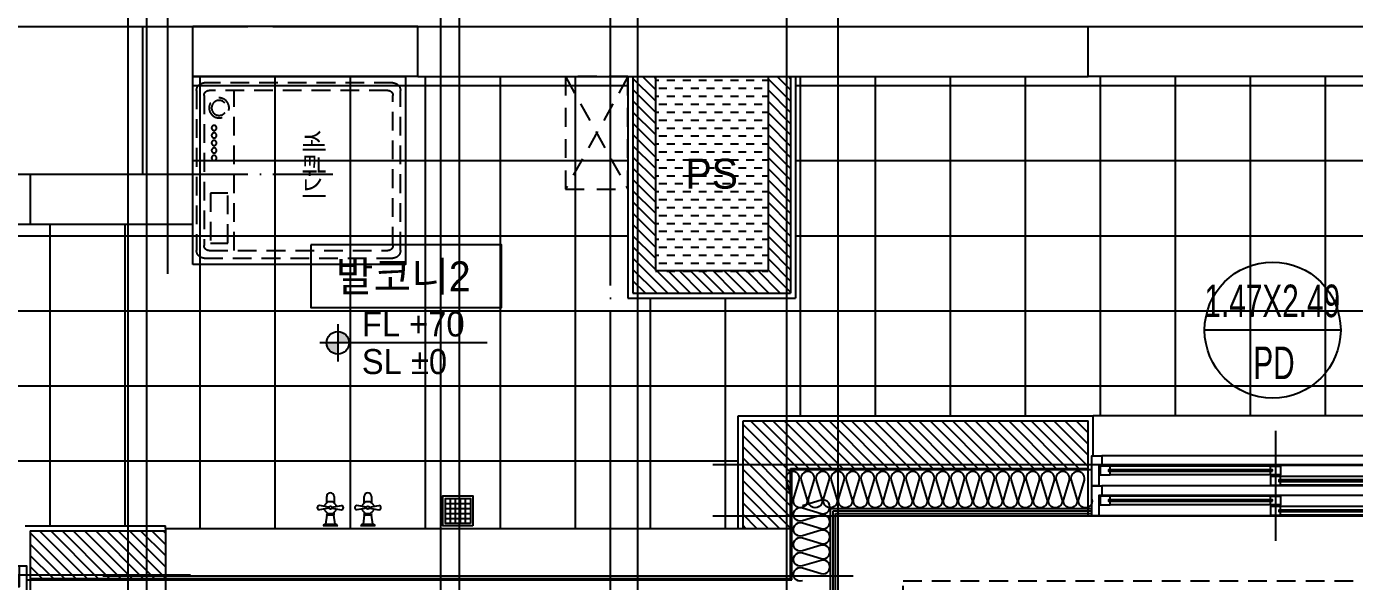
# Model space of a CAD drawing. Header units: millimetres. Extents: x -24416 to 92204, y -190080 to 23760.
# Drawn here: x 9205 to 14515, y 13620 to 15837 of the extents above; entities that cross this region are included whole.
import ezdxf
from ezdxf.enums import TextEntityAlignment as Align

# ---------------------------------------------------------------- set-up
doc = ezdxf.new("R2010")
doc.units = ezdxf.units.MM
doc.header["$LTSCALE"] = 50
for name, pattern in [('AUDIT_D_220706163347-0', [0]), ('CEN', [62, 60, -1, 0, -1]), ('HD', [2.5, 1.5, -1]), ('HID', [2.3, 1.5, -0.8])]:
    doc.linetypes.add(name, pattern=pattern)
doc.layers.get('defpoints').update_dxf_attribs({"color": 139})
for name, color, linetype in [('A-SOL252', 252, 'Continuous'), ('A-레벨', 7, 'AUDIT_D_220706163347-0'), ('A-창호부호', 4, 'Continuous'), ('A_HAT', 8, 'Continuous'), ('CEN_CON', 1, 'CEN'), ('CEN_WALL', 12, 'CEN'), ('CONC', 2, 'Continuous'), ('dan1', 7, 'HID'), ('ELE3_CON', 7, 'Continuous'), ('ELE4', 4, 'Continuous'), ('FIN', 6, 'Continuous'), ('FUR_가구', 8, 'HD'), ('FUR_가전', 8, 'HID'), ('INS', 8, 'Continuous'), ('ROM', 7, 'AUDIT_D_220706163347-0'), ('WAL', 3, 'Continuous'), ('WAL_DRY', 7, 'Continuous'), ('WIN', 4, 'Continuous'), ('바닥타일', 8, 'Continuous'), ('수전', 4, 'Continuous'), ('실명', 3, 'AUDIT_D_220706163347-0'), ('실명박스', 7, 'AUDIT_D_220706163347-0')]:
    doc.layers.add(name, color=color, linetype=linetype)
doc.layers.add('Defpoint', color=135, linetype='Continuous', plot=False)
doc.layers.add('MC', color=135, linetype='Continuous', plot=False)
doc.styles.add('HAUD01', font='Dotum.ttf')
doc.styles.add('맑은 고딕', font='malgun.ttf')
pattern_1 = [(45, (-50, 0), (-22.4506403, 22.4506403), [])]

# ---------------------------------------------------------------- blocks, each defined once
blk = doc.blocks.new('WIN_이중창_1500')
at = {"layer": 'Defpoint'}
for p, q in [((-15, 240), (-15, 0)), ((1485, 240), (1485, 0))]:
    blk.add_line(p, q, dxfattribs=at)
at = {"layer": 'WIN'}
blk.add_line((735, -100), (735, 340), dxfattribs=at)
at = {"layer": 'WIN', "color": 8}
for p, q in [((1442, 240), (28, 240)), ((1397, 237), (755, 237)), ((715, 196), (73, 196)), ((715, 161), (73, 161)), ((1397, 202), (755, 202)), ((1430, 158), (40, 158)), ((1430, 120), (40, 120)), ((1397, 117), (755, 117)), ((715, 76), (73, 76)), ((1397, 82), (755, 82)), ((1430, 38), (40, 38)), ((1430, 0), (40, 0)), ((715, 41), (73, 41))]:
    blk.add_line(p, q, dxfattribs=at)
at = {"layer": 'WIN'}
for points in [[(40, 158), (28, 158), (28, 240), (0, 240), (0, 120), (40, 120), (40, 158)], [(755, 216.5), (755, 202), (715, 202), (715, 237), (755, 237), (755, 222.5)], [(1404, 222.5), (1404, 216.5), (748, 216.5), (748, 222.5), (1404, 222.5)], [(1397, 216.5), (1397, 202), (1437, 202), (1437, 237), (1397, 237), (1397, 222.5)], [(1430, 158), (1442, 158), (1442, 240), (1470, 240), (1470, 120), (1430, 120), (1430, 158)], [(73, 175.5), (73, 161), (33, 161), (33, 196), (73, 196), (73, 181.5)], [(722, 181.5), (722, 175.5), (66, 175.5), (66, 181.5), (722, 181.5)], [(715, 175.5), (715, 161), (755, 161), (755, 196), (715, 196), (715, 181.5)], [(40, 38), (28, 38), (28, 120), (0, 120), (0, 0), (40, 0), (40, 38)], [(755, 96.5), (755, 82), (715, 82), (715, 117), (755, 117), (755, 102.5)], [(1397, 96.5), (1397, 82), (1437, 82), (1437, 117), (1397, 117), (1397, 102.5)], [(1430, 38), (1442, 38), (1442, 120), (1470, 120), (1470, 0), (1430, 0), (1430, 38)], [(73, 55.5), (73, 41), (33, 41), (33, 76), (73, 76), (73, 61.5)], [(722, 61.5), (722, 55.5), (66, 55.5), (66, 61.5), (722, 61.5)], [(715, 55.5), (715, 41), (755, 41), (755, 76), (715, 76), (715, 61.5)], [(1404, 102.5), (1404, 96.5), (748, 96.5), (748, 102.5), (1404, 102.5)]]:
    blk.add_lwpolyline(points, dxfattribs=at)
blk = doc.blocks.new('수전')
at = {"layer": '수전'}
for p, q in [((0, 0), (58.5, 0, 0)), ((19.7, -49.8), (6.1, -63.4)), ((29.2, -7), (9.3, -7)), ((9.9, -7), (14.9, -42.9)), ((14.9, -42.9), (29.2, -42.9)), ((38.8, -49.8), (19.7, -49.8)), ((49.2, -7), (29.2, -7)), ((29.2, -42.9), (43.6, -42.9)), ((52.3, -63.4), (38.8, -49.8)), ((43.6, -42.9), (48.6, -7)), ((23.4, -71.3), (-14.8, -64.6)), ((23.4, -74.6), (-14.8, -81.3)), ((6.1, -63.4), (6.1, -68.2)), ((6.1, -77.6), (6.1, -82.5)), ((6.1, -82.5), (19.7, -96)), ((14.5, -117.3), (14.5, -90.9)), ((19.7, -96), (38.8, -96)), ((35.1, -71.3), (73.3, -64.6)), ((35.1, -74.6), (73.3, -81.3)), ((38.8, -96), (52.3, -82.5)), ((44, -90.9), (44, -117.3)), ((52.3, -68.2), (52.3, -63.4)), ((52.3, -82.5), (52.3, -77.6))]:
    blk.add_line(p, q, dxfattribs=at)
blk.add_circle((29.2, -72.9), 5.91, dxfattribs=at)
for centre, radius, start, end in [((11.8, 6), 13.2, 207.1852, 259.412), ((46.7, 6), 13.2, 280.588, 332.8148), ((-12.4, -49.9), 28.1, 351.511, 14.308), ((70.8, -49.9), 28.1, 165.692, 188.489), ((-14.8, -72.9), 8.37, 90, 270), ((73.3, -72.9), 8.37, 270, 90), ((29.2, -117.3), 14.7, 180, 0)]:
    blk.add_arc(centre, radius, start, end, dxfattribs=at)
blk = doc.blocks.new('FD')
at = {"layer": '수전'}
for p, q in [((110, -30), (10, -30)), ((110, -50), (10, -50)), ((30, -110), (30, -10)), ((50, -110), (50, -10)), ((70, -110), (70, -10)), ((90, -110), (90, -10)), ((110, -70), (10, -70)), ((110, -90), (10, -90))]:
    blk.add_line(p, q, dxfattribs=at)
for points in [[(0, -120), (120, -120), (120, 0), (0, 0)], [(10, -110), (110, -110), (110, -10), (10, -10)]]:
    blk.add_lwpolyline(points, close=True, dxfattribs=at)
blk = doc.blocks.new('WIN_이중창_1000')
at = {"layer": 'Defpoint'}
for p, q in [((-15, 240), (-15, 0)), ((985, 240), (985, 0))]:
    blk.add_line(p, q, dxfattribs=at)
at = {"layer": 'WIN'}
blk.add_line((485, -100), (485, 340), dxfattribs=at)
at = {"layer": 'WIN', "color": 8}
for p, q in [((942, 240), (28, 240)), ((897, 237), (505, 237)), ((465, 196), (73, 196)), ((465, 161), (73, 161)), ((897, 202), (505, 202)), ((930, 158), (40, 158)), ((930, 120), (40, 120)), ((897, 117), (505, 117)), ((465, 76), (73, 76)), ((897, 82), (505, 82)), ((930, 38), (40, 38)), ((930, 0), (40, 0)), ((465, 41), (73, 41))]:
    blk.add_line(p, q, dxfattribs=at)
at = {"layer": 'WIN'}
for points in [[(40, 158), (28, 158), (28, 240), (0, 240), (0, 120), (40, 120), (40, 158)], [(505, 216.5), (505, 202), (465, 202), (465, 237), (505, 237), (505, 222.5)], [(904, 222.5), (904, 216.5), (498, 216.5), (498, 222.5), (904, 222.5)], [(897, 216.5), (897, 202), (937, 202), (937, 237), (897, 237), (897, 222.5)], [(930, 158), (942, 158), (942, 240), (970, 240), (970, 120), (930, 120), (930, 158)], [(73, 175.5), (73, 161), (33, 161), (33, 196), (73, 196), (73, 181.5)], [(472, 181.5), (472, 175.5), (66, 175.5), (66, 181.5), (472, 181.5)], [(465, 175.5), (465, 161), (505, 161), (505, 196), (465, 196), (465, 181.5)], [(40, 38), (28, 38), (28, 120), (0, 120), (0, 0), (40, 0), (40, 38)], [(505, 96.5), (505, 82), (465, 82), (465, 117), (505, 117), (505, 102.5)], [(897, 96.5), (897, 82), (937, 82), (937, 117), (897, 117), (897, 102.5)], [(930, 38), (942, 38), (942, 120), (970, 120), (970, 0), (930, 0), (930, 38)], [(73, 55.5), (73, 41), (33, 41), (33, 76), (73, 76), (73, 61.5)], [(472, 61.5), (472, 55.5), (66, 55.5), (66, 61.5), (472, 61.5)], [(465, 55.5), (465, 41), (505, 41), (505, 76), (465, 76), (465, 61.5)], [(904, 102.5), (904, 96.5), (498, 96.5), (498, 102.5), (904, 102.5)]]:
    blk.add_lwpolyline(points, dxfattribs=at)
blk = doc.blocks.new('A$Ca96da67e')
at = {"layer": 'FUR_가구'}
for p, q in [((250, 450), (0, 0)), ((0, 450), (250, 0))]:
    blk.add_line(p, q, dxfattribs=at)
blk.add_lwpolyline([(250, 0), (0, 0), (0, 450), (250, 450)], close=True, dxfattribs=at)
blk = doc.blocks.new('insul1')
blk.add_lwpolyline([(0, 0.25, 1.344031), (0.35, 0.25), (0.2, 0.75, -1.344031), (0.55, 0.75), (0.4, 0.25)], format="xyb")
blk = doc.blocks.new('세탁기-850')
at = {"layer": 'defpoints'}
blk.add_lwpolyline([(0, 0), (-750, 0), (-750, -850), (0, -850)], close=True, dxfattribs=at)
at = {"layer": 'FUR_가전'}
blk.add_line((-55, -165), (-695, -165), dxfattribs=at)
for points in [[(-695, -830, -0.414214), (-725, -800), (-725, -45, -0.414214), (-695, -15), (-55, -15, -0.414214), (-25, -45), (-25, -800, -0.414214), (-55, -830)], [(-695, -780), (-695, -65, -0.414214), (-675, -45), (-75, -45, -0.414214), (-55, -65), (-55, -780, -0.414214), (-75, -800), (-675, -800, -0.414214)]]:
    blk.add_lwpolyline(points, format="xyb", close=True, dxfattribs=at)
blk.add_lwpolyline([(-85, -140), (-285, -140), (-285, -70), (-85, -70)], close=True, dxfattribs=at)
for centre, radius in [((-625.1, -105), 40), ((-625.1, -105), 30), ((-545.1, -85), 10), ((-515.1, -85), 10), ((-485.1, -85), 10), ((-455.1, -85), 10), ((-425.1, -85), 10)]:
    blk.add_circle(centre, radius, dxfattribs=at)
at = {"layer": 'FUR_가전', "style": '맑은 고딕'}
blk.add_text('세탁기', height=75, rotation=0, dxfattribs=at).set_placement((-537.9, -523.5))
blk = doc.blocks.new('U-76A(기본)', base_point=(206307.1, 38575.4))
at = {"layer": 'A-SOL252'}
h = blk.add_hatch(dxfattribs=at)
h.set_pattern_fill('DASH', color=256, scale=10, style=0)
h.set_pattern_definition([(0, (-50, 0), (31.75, 31.75), [31.75, -31.75])])
h.paths.add_polyline_path([(216312.1, 48410.4), (215862.1, 48410.4), (215862.1, 47615.4), (216312.1, 47615.4)])
at = {"layer": 'A_HAT'}
h = blk.add_hatch(dxfattribs=at)
h.set_pattern_fill('ANSI31', color=256, scale=10, style=0)
h.set_pattern_definition(pattern_1)
h.paths.add_polyline_path([(216312.1, 47635.4), (215862.1, 47635.4), (215862.1, 48410.4), (215772.1, 48410.4), (215772.1, 47545.4), (216402.1, 47545.4), (216402.1, 48410.4), (216312.1, 48410.4)])
h = blk.add_hatch(dxfattribs=at)
h.set_pattern_fill('ANSI31', color=256, scale=10, style=0)
h.set_pattern_definition(pattern_1)
h.paths.add_polyline_path([(214582.1, 47035.4), (214582.1, 46845.4), (215772.1, 46845.4), (215772.1, 46605.4), (215962.1, 46605.4), (215962.1, 47035.4)])
h = blk.add_hatch(dxfattribs=at)
h.set_pattern_fill('ANSI31', color=256, scale=10, style=0)
h.paths.add_polyline_path([(218812.1, 46595.4), (218272.1, 46595.4), (218272.1, 46405.4), (218812.1, 46405.4)])
at = {"layer": '바닥타일'}
h = blk.add_hatch(dxfattribs=at)
h.set_pattern_fill('_USER', color=256, scale=300, double=1, pattern_type=0)
h.set_pattern_definition([(0, (2e-09, -2e-12), (0, 300), []), (90, (2e-09, -2e-12), (-300, 2e-14), [])])
h.paths.add_polyline_path([(212252.1, 48410.4), (212252.1, 47055.4), (215982.1, 47055.4), (215982.1, 46605.4), (218272.1, 46605.4), (218272.1, 46615.4), (220392.1, 46615.4), (220392.1, 47820.4), (218162.1, 47820.4), (218162.1, 48410.4), (216422.1, 48410.4), (216422.1, 47525.4), (215752.1, 47525.4), (215752.1, 48410.4)])
at = {"layer": 'CEN_CON'}
for p, q in [((216492.1, 38275.4), (216492.1, 48910.4)), ((218262.1, 47622.1), (218262.1, 48910.4)), ((220942.1, 48610.4), (211102.1, 48610.4)), ((220942.1, 48020.4), (217602.8, 48020.4)), ((218522.1, 46415.4), (215482.1, 46415.4))]:
    blk.add_line(p, q, dxfattribs=at)
at = {"layer": 'CEN_WALL'}
for p, q in [((215787.1, 46115.4), (215787.1, 48910.4)), ((217097.1, 48910.4), (217097.1, 45205.4)), ((218347.1, 48910.4), (218347.1, 43655.4)), ((216082.1, 46860.4), (211882.1, 46860.4)), ((220942.1, 46420.4), (218172.1, 46420.4))]:
    blk.add_line(p, q, dxfattribs=at)
at = {"layer": 'CONC'}
for p, q in [((217262.1, 48610.4), (214582.1, 48610.4)), ((214582.1, 48410.4), (214582.1, 48610.4)), ((217262.1, 48410.4), (217262.1, 48610.4)), ((218362.1, 48610.4), (218162.1, 48610.4)), ((218162.1, 47820.4), (218162.1, 48610.4)), ((218362.1, 48020.4), (218362.1, 48610.4)), ((217262.1, 48410.4), (214582.1, 48410.4)), ((218812.1, 48020.4), (218362.1, 48020.4)), ((218812.1, 48020.4), (218812.1, 47820.4)), ((218812.1, 47820.4), (218162.1, 47820.4)), ((218272.1, 46605.4), (215772.1, 46605.4)), ((215772.1, 46405.4), (215772.1, 46605.4)), ((218272.1, 46605.4), (218272.1, 46405.4)), ((218272.1, 46405.4), (215772.1, 46405.4))]:
    blk.add_line(p, q, dxfattribs=at)
at = {"layer": 'dan1'}
blk.add_lwpolyline([(216392.1, 45955.4), (215322.1, 45955.4), (215322.1, 46395.4), (212682.1, 46395.4), (212682.1, 44800.4), (212372.1, 44800.4)], dxfattribs=at)
at = {"layer": 'ELE3_CON'}
for p, q in [((217262.1, 48610.4), (218162.1, 48610.4)), ((213382.1, 48410.4), (214582.1, 48410.4)), ((217262.1, 48410.4), (218162.1, 48410.4)), ((219812.1, 48020.4), (218812.1, 48020.4)), ((219812.1, 47820.4), (218812.1, 47820.4))]:
    blk.add_line(p, q, dxfattribs=at)
at = {"layer": 'ELE4'}
blk.add_line((213102.1, 47055.4), (214562.1, 47055.4), dxfattribs=at)
at = {"layer": 'FIN'}
for p, q in [((215752.1, 48410.4), (215752.1, 47525.4)), ((216422.1, 48410.4), (216422.1, 47525.4)), ((216422.1, 47525.4), (215752.1, 47525.4)), ((215982.1, 47055.4), (214562.1, 47055.4)), ((214562.1, 46895.4), (214562.1, 47055.4)), ((215982.1, 46605.4), (215982.1, 47055.4)), ((218832.1, 46615.4), (218272.1, 46615.4)), ((218272.1, 46605.4), (218272.1, 46615.4))]:
    blk.add_line(p, q, dxfattribs=at)
at = {"layer": 'INS'}
for p, q in [((215767.1, 46840.4), (214567.1, 46840.4)), ((215767.1, 46400.4), (215767.1, 46840.4)), ((215612.1, 46685.4), (214567.1, 46685.4)), ((215612.1, 46245.4), (215612.1, 46685.4)), ((218827.1, 46400.4), (215767.1, 46400.4))]:
    blk.add_line(p, q, dxfattribs=at)
at = {"layer": 'MC'}
for p, q in [((215582.1, 46115.4), (215582.1, 48910.4)), ((216382.1, 38275.4), (216382.1, 48910.4)), ((217172.1, 48910.4), (217172.1, 45205.4)), ((218422.1, 48910.4), (218422.1, 43655.4)), ((216082.1, 46655.4), (211882.1, 46655.4)), ((218272.1, 46456), (218272.1, 43655.4))]:
    blk.add_line(p, q, dxfattribs=at)
at = {"layer": 'WAL'}
for p, q in [((215772.1, 48410.4), (215772.1, 47545.4)), ((215862.1, 48410.4), (215862.1, 47635.4)), ((216312.1, 48410.4), (216312.1, 47635.4)), ((216402.1, 48410.4), (216402.1, 47545.4)), ((216312.1, 47635.4), (215862.1, 47635.4)), ((216402.1, 47545.4), (215772.1, 47545.4)), ((215962.1, 47035.4), (214582.1, 47035.4)), ((214582.1, 46845.4), (214582.1, 47035.4)), ((215962.1, 46605.4), (215962.1, 47035.4)), ((215772.1, 46845.4), (214582.1, 46845.4)), ((215772.1, 46605.4), (215772.1, 46845.4)), ((218812.1, 46595.4), (218272.1, 46595.4)), ((218812.1, 46595.4), (218812.1, 46405.4)), ((218812.1, 46405.4), (218272.1, 46405.4))]:
    blk.add_line(p, q, dxfattribs=at)
at = {"layer": 'WAL_DRY'}
for p, q in [((215602.1, 46675.4), (214567.1, 46675.4)), ((215602.1, 46235.4), (215602.1, 46675.4)), ((215592.1, 46665.4), (214567.1, 46665.4)), ((215592.1, 46225.4), (215592.1, 46665.4))]:
    blk.add_line(p, q, dxfattribs=at)
at = {"layer": 'FUR_가구'}
blk.add_blockref('A$Ca96da67e', (216422.1, 47960.4), dxfattribs=at)
at = {"layer": 'FUR_가전', "rotation": 270}
blk.add_blockref('세탁기-850', (218162.1, 47660.4), dxfattribs=at)
at = {"layer": 'INS', "xscale": 150, "yscale": 150, "zscale": 150, "row_count": 1, "column_count": 20, "row_spacing": 0, "column_spacing": 60}
blk.add_blockref('insul1', (214567.1, 46685.4), dxfattribs=at)
at = {"layer": 'INS', "xscale": 150.0000000000001, "yscale": 150.0000000000001, "zscale": 150.0000000000001, "rotation": 90, "row_count": 1, "column_count": 5, "row_spacing": -1.577721810442024e-30, "column_spacing": 60.00000000000004}
blk.add_blockref('insul1', (215762.1, 46395.4), dxfattribs=at)
at = {"layer": 'WIN', "rotation": 180}
blk.add_blockref('WIN_이중창_1500', (214567.1, 46895.4), dxfattribs=at)
at = {"layer": 'WIN'}
blk.add_blockref('WIN_이중창_1000', (218827.1, 46215.4), dxfattribs=at)
at = {"layer": '수전'}
blk.add_blockref('FD', (217042.1, 46735.4), dxfattribs=at)
at = {"layer": '수전', "xscale": -1, "rotation": 180}
for p in [(217432.9, 46615.4), (217582.9, 46615.4)]:
    blk.add_blockref('수전', p, dxfattribs=at)
blk = doc.blocks.new('A$C4D377245')
at = {"layer": 'A-창호부호'}
blk.add_line((675.4, 345), (14.6, 345), dxfattribs=at)
blk.add_circle((345, 345), 330.4, dxfattribs=at)
blk = doc.blocks.new('A$Cb33ca4a3')
at = {"layer": 'A-레벨'}
h = blk.add_hatch(color=256, dxfattribs=at)
h.paths.add_polyline_path([(10449.7, -9231.6), (10449.7, -9186.6), (10404.7, -9186.6, 0.414214)])
h.paths.add_polyline_path([(10449.7, -9141.6), (10449.7, -9186.6), (10494.7, -9186.6, 0.414214)])
for p, q in [((10449.7, -9111.6), (10449.7, -9261.6)), ((11047.4, -9186.6), (10377.7, -9186.6))]:
    blk.add_line(p, q, dxfattribs=at)
blk.add_circle((10449.7, -9186.6), 45, dxfattribs=at)
at = {"layer": 'A-레벨', "color": 4, "style": 'HAUD01'}
for s, p in [('FL +70', (10545.8, -9161.1)), ('SL %%P0', (10545.8, -9311.3))]:
    blk.add_text(s, height=100, dxfattribs=at).set_placement(p)

msp = doc.modelspace()

# ---------------------------------------------------------------- linework, layer by layer
at = {"layer": '실명박스'}
msp.add_lwpolyline([(10342.1, 14964.5), (10342.1, 14714.5), (11104.1, 14714.5), (11104.1, 14964.5)], close=True, dxfattribs=at)

# ---------------------------------------------------------------- block references
at = {"xscale": -1}
msp.add_blockref('U-76A(기본)', (21725, 5802.1), dxfattribs=at)
at = {"layer": 'A-창호부호', "xscale": 0.8231884058332071, "yscale": 0.8231884058332071, "zscale": 0.8231884058332071}
msp.add_blockref('A$C4D377245', (13904, 14340.5), dxfattribs=at)
at = {"layer": 'A-창호부호'}
msp.add_blockref('A$Cb33ca4a3', (0, 23760), dxfattribs=at)

# ---------------------------------------------------------------- texts
at = {"layer": 'A-창호부호', "color": 6, "style": 'HAUD01', "width": 0.7}
for s, p in [('1.47X2.49', (14186.4, 14741.3)), ('PD', (14193.3, 14493.6))]:
    msp.add_text(s, height=130, dxfattribs=at).set_placement(p, align=Align.MIDDLE)
at = {"layer": 'ROM', "color": 3, "style": 'HAUD01'}
msp.add_text('PS', height=120, dxfattribs=at).set_placement((11945, 15249.6), align=Align.MIDDLE)
at = {"layer": '실명', "style": 'HAUD01'}
msp.add_text('발코니2', height=120, dxfattribs=at).set_placement((10711.4, 14840.4), align=Align.MIDDLE)

doc.saveas('drawing.dxf')
